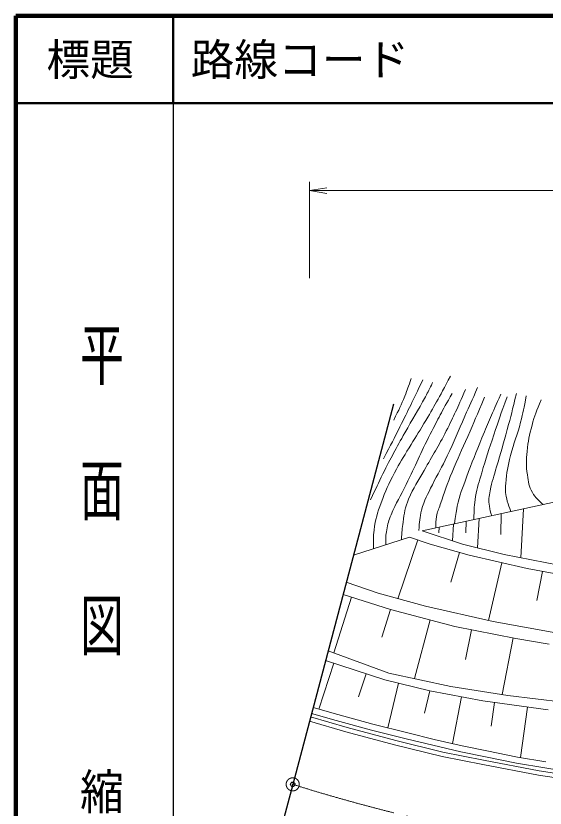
# Model space of a CAD drawing. Units: millimetres, scale not verified. Extents: x 40000 to 680000, y 20000 to 380000.
# Drawn here: x 40000 to 100556, y 289338 to 380000 of the extents above; entities that cross this region are included whole.
import ezdxf
from ezdxf.enums import TextEntityAlignment as Align

# ---------------------------------------------------------------- set-up
doc = ezdxf.new("R2010")
doc.units = ezdxf.units.MM
doc.header["$LTSCALE"] = 1000
doc.header["$PDMODE"] = 32
doc.header["$PDSIZE"] = 500
doc.linetypes.add('CHAIN', pattern=[18.5, 12, -1.5, 3.5, -1.5])
for name, color, linetype, lineweight in [('M-BMK', 2, 'CHAIN', 13), ('M-BMK-OTRS', 5, 'Continuous', 25), ('M-STR-HTXT', 7, 'Continuous', 13), ('M-TTL', 2, 'Continuous', 140), ('M-TTL-BAND', 7, 'Continuous', 25), ('M-TTL-LINE', 7, 'Continuous', 50), ('M-WORK', 1, 'Continuous', 13)]:
    doc.layers.add(name, color=color, linetype=linetype, lineweight=lineweight)
doc.layers.add('M-OTRS', color=6, linetype='Continuous')
doc.layers.add('M-TTL-TXT', color=7, linetype='Continuous')
doc.styles.add('@ＭＳ ゴシック', font='')
doc.styles.add('ＭＳ ゴシック', font='')
doc.styles.get('@ＭＳ ゴシック').set_extended_font_data('@MS Gothic')
doc.styles.get('ＭＳ ゴシック').set_extended_font_data('MS Gothic')

# ---------------------------------------------------------------- blocks, each defined once
blk = doc.blocks.new('open_arrow')
at = {"color": 0, "linetype": 'Continuous', "lineweight": -2}
blk.add_lwpolyline([(7.5, 1.25), (0, 0), (7.5, -1.25)], dxfattribs=at)

msp = doc.modelspace()

# ---------------------------------------------------------------- linework, layer by layer
at = {"layer": 'M-BMK'}
msp.add_circle((71679, 292063), 750, dxfattribs=at)
msp.add_arc((131690, 482847), 200000, 252.53898, 281.67149, dxfattribs=at)
at = {"layer": 'M-BMK-OTRS'}
for p, q in [((83202, 335563), (71679, 292063)), ((71679, 292063), (60155, 248564))]:
    msp.add_line(p, q, dxfattribs=at)
at = {"layer": 'M-OTRS'}
msp.add_point((71679, 292063), dxfattribs=at)
at = {"layer": 'M-STR-HTXT'}
for p, q in [((73593, 350000), (73593, 361000)), ((73593, 360000), (425907, 360000))]:
    msp.add_line(p, q, dxfattribs=at)
at = {"layer": 'M-TTL'}
for p, q in [((40000, 380000), (40000, 20000)), ((680000, 380000), (40000, 380000))]:
    msp.add_line(p, q, dxfattribs=at)
at = {"layer": 'M-TTL-BAND'}
msp.add_line((58000, 370000), (58000, 20000), dxfattribs=at)
at = {"layer": 'M-TTL-LINE'}
for p, q in [((58000, 380000), (58000, 370000)), ((40000, 370000), (680000, 370000))]:
    msp.add_line(p, q, dxfattribs=at)
at = {"layer": 'M-WORK'}
for p, q in [((86481, 321082), (103131, 324678)), ((95538, 323038), (95504, 320646)), ((98069, 323585), (97766, 317989)), ((90053, 321853), (89970, 319922)), ((91530, 322172), (91478, 320824)), ((93007, 322491), (92813, 319119)), ((91090, 319550), (86481, 321082)), ((88436, 321504), (88392, 320855)), ((85042, 320362), (78624, 318278)), ((85990, 320043), (83717, 313301)), ((87413, 319563), (85042, 320362)), ((91876, 318271), (87413, 319563)), ((95885, 318351), (91090, 319550)), ((90754, 318596), (89765, 315179)), ((98509, 316753), (91876, 318271)), ((102119, 317152), (95885, 318351)), ((95593, 317420), (94078, 310803)), ((106262, 315314), (98509, 316753)), ((100240, 316431), (99620, 313094)), ((77804, 315185), (81459, 313920)), ((82858, 312082), (77432, 313779)), ((81459, 313920), (86854, 312441)), ((78386, 313480), (76388, 307093)), ((82857, 312082), (81858, 308888)), ((90211, 310123), (82858, 312082)), ((86854, 312441), (94606, 310683)), ((87384, 310876), (85594, 304156)), ((97204, 308765), (90211, 310123)), ((94606, 310683), (103358, 309124)), ((92118, 309753), (91455, 306339)), ((96897, 308824), (95637, 302341)), ((101000, 308085), (97204, 308765)), ((75725, 307338), (82671, 304769)), ((76385, 305928), (74663, 300672)), ((75434, 306240), (82226, 304015)), ((80064, 304723), (79203, 302095)), ((82671, 304769), (89784, 303277)), ((82226, 304015), (87381, 302776)), ((83778, 303642), (82548, 298522)), ((89784, 303277), (96285, 302238)), ((87362, 302781), (86747, 300220)), ((87381, 302776), (93415, 301617)), ((90982, 302084), (89953, 296728)), ((96285, 302238), (103238, 301385)), ((93415, 301617), (100888, 300578)), ((94743, 301433), (94367, 298732)), ((73829, 300182), (76632, 299385)), ((74009, 300858), (76821, 300059)), ((98524, 300907), (97721, 295130)), ((73583, 299294), (77756, 298089)), ((73721, 299774), (77891, 298571)), ((76632, 299385), (80682, 298272)), ((76821, 300059), (80860, 298949)), ((77891, 298571), (83459, 297064)), ((80860, 298949), (84828, 297945)), ((77756, 298089), (83334, 296580)), ((80682, 298272), (84660, 297265)), ((84828, 297945), (87864, 297212)), ((83334, 296580), (88760, 295243)), ((83459, 297064), (88867, 295732)), ((84660, 297265), (87703, 296531)), ((87703, 296531), (90924, 295785)), ((87864, 297212), (91073, 296469)), ((91073, 296469), (93881, 295891)), ((88867, 295732), (93520, 294835)), ((90924, 295785), (93742, 295205)), ((93881, 295891), (97409, 295183)), ((88760, 295243), (93426, 294344)), ((93520, 294835), (99861, 293609)), ((93742, 295205), (97282, 294495)), ((97409, 295183), (100620, 294640)), ((93426, 294344), (99777, 293116)), ((97282, 294495), (100502, 293950)), ((100502, 293950), (104019, 293346)), ((99777, 293116), (106578, 292119)), ((99861, 293609), (106645, 292615))]:
    msp.add_line(p, q, dxfattribs=at)
for points, knots in [([(89728, 338773), (88302, 336139), (87940, 335424), (86691, 333338), (86038, 332248), (85635, 331659), (84985, 330567), (84327, 329462), (83918, 328863), (83334, 327717), (82665, 326406), (82284, 325666), (81789, 324280), (81366, 323097), (81123, 322413), (80989, 321163), (80901, 320333), (80887, 320000), (80928, 319027)], [0, 0, 0, 0, 1, 1, 1, 2, 2, 2, 3, 3, 3, 4, 4, 4, 5, 5, 5, 6, 6, 6, 6]), ([(82068, 329302), (82990, 331077), (83224, 331537), (83947, 332978), (84989, 335056), (85303, 335731), (86544, 338333)], [0, 0, 0, 0, 1, 1, 1, 2, 2, 2, 2]), ([(83227, 333738), (83871, 335028), (84068, 335392), (84506, 336495), (84812, 337266), (84911, 337536), (85225, 338493)], [0, 0, 0, 0, 1, 1, 1, 2, 2, 2, 2]), ([(80590, 324600), (81243, 326055), (81430, 326444), (82002, 327610), (82916, 329475), (83500, 330483), (84506, 332299), (85401, 333913), (85996, 334766), (86850, 336402), (87180, 337033), (87292, 337241), (87676, 338027)], [0, 0, 0, 0, 1, 1, 1, 2, 2, 2, 3, 3, 3, 4, 4, 4, 4]), ([(86104, 321110), (86161, 322163), (86209, 322540), (86424, 323428), (86714, 324624), (87120, 325220), (87650, 326332), (88274, 327642), (88728, 328325), (89355, 329635), (90195, 331392), (90593, 332409), (91379, 334191), (91943, 335470), (92120, 335871), (92818, 337467)], [0, 0, 0, 0, 1, 1, 1, 2, 2, 2, 3, 3, 3, 4, 4, 4, 5, 5, 5, 5]), ([(82339, 319485), (82321, 320260), (82318, 320532), (82428, 321190), (82543, 321875), (82672, 322252), (82934, 322895), (83509, 324304), (83999, 325017), (84666, 326385), (85757, 328623), (86276, 329922), (87410, 332139), (88351, 333980), (88677, 334581), (89914, 336801)], [0, 0, 0, 0, 1, 1, 1, 2, 2, 2, 3, 3, 3, 4, 4, 4, 5, 5, 5, 5]), ([(91433, 337228), (90447, 334958), (90171, 334320), (89248, 332512), (88327, 330707), (87697, 329757), (86717, 327983), (86012, 326707), (85490, 326053), (84932, 324706), (84526, 323727), (84443, 323118), (84293, 322069), (84181, 321291), (84158, 320999), (84126, 320065)], [0, 0, 0, 0, 1, 1, 1, 2, 2, 2, 3, 3, 3, 4, 4, 4, 5, 5, 5, 5]), ([(90186, 321882), (90286, 322818), (90340, 323107), (90500, 323881), (90776, 325218), (91102, 325926), (91566, 327211), (92208, 328986), (92608, 329966), (93324, 331713), (94128, 333675), (94414, 334306), (95482, 336695)], [0, 0, 0, 0, 1, 1, 1, 2, 2, 2, 3, 3, 3, 4, 4, 4, 4]), ([(96201, 336402), (95448, 334311), (95251, 333764), (94683, 332059), (94117, 330361), (93792, 329411), (93297, 327690), (92998, 326647), (92779, 326071), (92605, 324999), (92439, 323979), (92427, 323584), (92400, 322360)], [0, 0, 0, 0, 1, 1, 1, 2, 2, 2, 3, 3, 3, 4, 4, 4, 4]), ([(94442, 322801), (94280, 323272), (94240, 323451), (94177, 323881), (94074, 324571), (94128, 324980), (94256, 325666), (94459, 326747), (94705, 327323), (95002, 328383), (95473, 330060), (95776, 330989), (96228, 332672), (96657, 334268), (96784, 334789), (97267, 336775)], [0, 0, 0, 0, 1, 1, 1, 2, 2, 2, 3, 3, 3, 4, 4, 4, 5, 5, 5, 5]), ([(98386, 336508), (98120, 335071), (98035, 334665), (97746, 333498), (97374, 331989), (96964, 331199), (96601, 329688), (96305, 328456), (96126, 327756), (96041, 326491), (95988, 325699), (96025, 325235), (96228, 324467), (96354, 323990), (96416, 323799), (96648, 323278)], [0, 0, 0, 0, 1, 1, 1, 2, 2, 2, 3, 3, 3, 4, 4, 4, 5, 5, 5, 5]), ([(93617, 336348), (92690, 334170), (92456, 333618), (91699, 331873), (91008, 330278), (90573, 329405), (89914, 327797), (89326, 326362), (89055, 325535), (88555, 324067), (88376, 323541), (88220, 323257), (88129, 322708), (88047, 322213), (88048, 322005), (88068, 321424)], [0, 0, 0, 0, 1, 1, 1, 2, 2, 2, 3, 3, 3, 4, 4, 4, 5, 5, 5, 5]), ([(100337, 324075), (99732, 324586), (99470, 324830), (99105, 325452), (98689, 326163), (98629, 326661), (98519, 327477), (98378, 328519), (98392, 329122), (98492, 330168), (98606, 331348), (98743, 332007), (99052, 333152), (99365, 334315), (99541, 334733), (100091, 336055)], [0, 0, 0, 0, 1, 1, 1, 2, 2, 2, 3, 3, 3, 4, 4, 4, 5, 5, 5, 5])]:
    msp.add_open_spline(points, degree=3, knots=knots, dxfattribs=at)

# ---------------------------------------------------------------- block references
at = {"layer": 'M-STR-HTXT', "xscale": 267, "yscale": 267}
msp.add_blockref('open_arrow', (73593, 360000), dxfattribs=at)

# ---------------------------------------------------------------- texts
at = {"layer": 'M-TTL-BAND', "style": '@ＭＳ ゴシック'}
for s, width, p in [('平  面  図', 1.55, (49777, 306475)), ('縮尺千分の一', 1.1, (49777, 261030))]:
    msp.add_text(s, height=3666, rotation=270, dxfattribs=dict(at, width=width)).set_placement(p, align=Align.MIDDLE_RIGHT)
at = {"layer": 'M-TTL-TXT', "style": 'ＭＳ ゴシック'}
msp.add_text('標題', height=3666, dxfattribs=at).set_placement((48500, 375000), align=Align.MIDDLE_CENTER)
msp.add_text('路線コード', height=3666, dxfattribs=at).set_placement((60000, 375000), align=Align.MIDDLE_LEFT)

doc.saveas('drawing.dxf')
